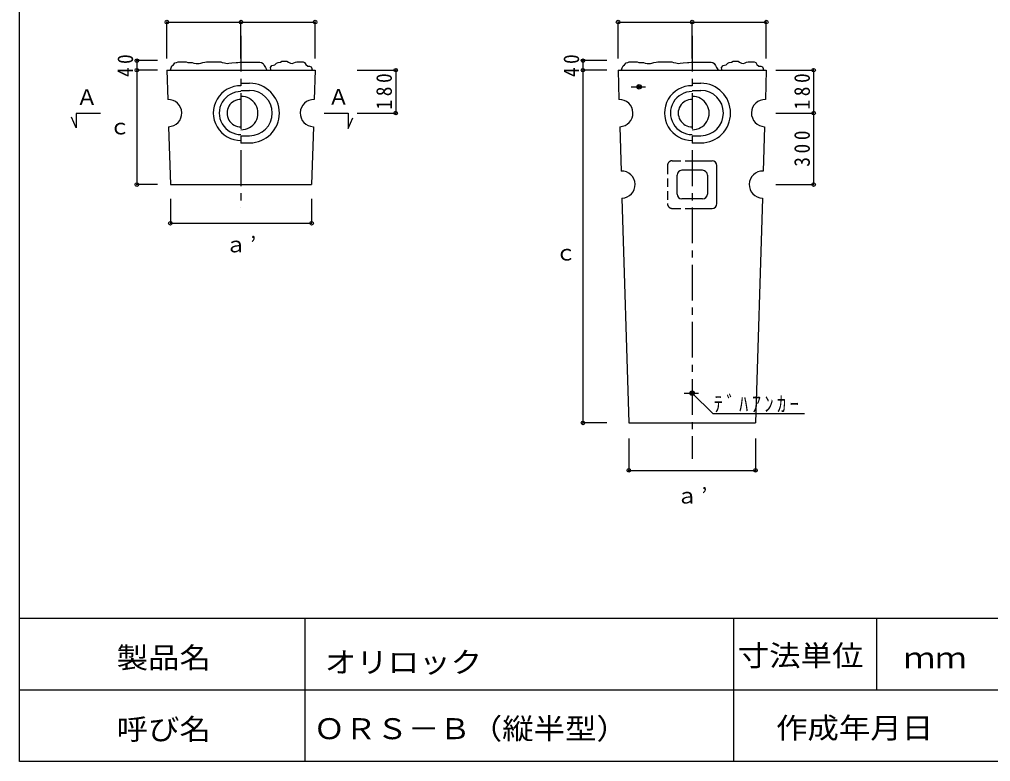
# Model space of a CAD drawing. Units: millimetres, scale not verified. Extents: x -3887 to 3913, y -2686 to 2564.
# Drawn here: x -3887 to 191, y -2686 to 428 of the extents above; entities that cross this region are included whole.
import ezdxf
from ezdxf.enums import TextEntityAlignment as Align

# ---------------------------------------------------------------- set-up
doc = ezdxf.new("R2010")
doc.units = ezdxf.units.MM
doc.header["$LTSCALE"] = 30
doc.header["$PDMODE"] = 32
doc.header["$PDSIZE"] = 15
doc.linetypes.add('CHAIN1', pattern=[8, 5, -1, 1, -1])
doc.linetypes.add('DASHED1', pattern=[1.8, 1.2, -0.6])
for name, color, linetype in [('0-1', 7, 'Continuous'), ('0-2', 7, 'Continuous'), ('0-3', 7, 'Continuous')]:
    doc.layers.add(name, color=color, linetype=linetype)
doc.styles.add('ＭＳ ゴシック', font='')
doc.styles.get('ＭＳ ゴシック').set_extended_font_data('MS Gothic')

msp = doc.modelspace()

# ---------------------------------------------------------------- linework, layer by layer
at = {"layer": '0-1', "linetype": 'CHAIN1'}
for p, q in [((-2956.9, 359.17), (-2956.9, -361.1)), ((-1062.12, 359.17), (-1062.12, -1415.15))]:
    msp.add_line(p, q, dxfattribs=at)
at = {"layer": '0-1'}
for p, q in [((-3268.15, 215.33), (-3264.38, 92.31)), ((-1373.37, 215.33), (-1369.6, 92.31)), ((-1373.37, 215.33), (-750.87, 215.33)), ((-750.87, 215.33), (-754.63, 92.31)), ((-2956.9, 160.33), (-2920.65, 160.33)), ((-2956.9, 130.33), (-2920.65, 130.33)), ((-1062.12, 160.33), (-1025.87, 160.33)), ((-1062.12, 130.33), (-1025.87, 130.33)), ((-3260.89, -21.64), (-3253.45, -264.67)), ((-2652.9, -21.64), (-2660.34, -264.67)), ((-1366.11, -21.64), (-1360.41, -207.69)), ((-758.12, -21.64), (-763.82, -207.69)), ((-2956.9, -59.67), (-2920.65, -59.67)), ((-1062.12, -59.67), (-1025.87, -59.67)), ((-2956.9, -89.67), (-2920.65, -89.67)), ((-1062.12, -89.67), (-1025.87, -89.67)), ((-1062.12, -164.67), (-978.37, -164.67)), ((-958.37, -344.67), (-958.37, -184.67)), ((-1125.87, -304.67), (-1125.87, -224.67)), ((-1062.12, -204.67), (-1105.87, -204.67)), ((-1018.37, -204.67), (-1062.12, -204.67)), ((-998.37, -224.67), (-998.37, -304.67)), ((-3253.45, -264.67), (-2660.34, -264.67)), ((-1356.93, -321.64), (-1328.06, -1264.67)), ((-1062.12, -324.67), (-1105.87, -324.67)), ((-1018.37, -324.67), (-1062.12, -324.67)), ((-767.31, -321.64), (-796.18, -1264.67)), ((-1062.12, -364.67), (-978.37, -364.67)), ((-1328.06, -1264.67), (-796.18, -1264.67))]:
    msp.add_line(p, q, dxfattribs=at)
at = {"layer": '0-1', "color": 3}
for p, q in [((-1318.45, 145.33), (-1258.84, 145.33)), ((-1095.48, -1139.67), (-1035.87, -1139.67))]:
    msp.add_line(p, q, dxfattribs=at)
at = {"layer": '0-1', "linetype": 'DASHED1'}
for p, q in [((-1165.87, -184.67), (-1165.87, -344.67)), ((-1145.87, -164.67), (-1062.12, -164.67)), ((-1145.87, -364.67), (-1062.12, -364.67))]:
    msp.add_line(p, q, dxfattribs=at)
at = {"layer": '0-1'}
for points in [[(-3253.53, 217.03), (-3250.3, 225.1), (-3247.07, 233.18), (-3240.61, 238.03), (-3234.15, 246.11), (-3227.69, 247.72), (-3221.23, 250.95), (-3214.76, 250.95), (-3206.69, 250.95), (-3200.22, 250.95), (-3193.76, 250.95), (-3187.3, 250.95), (-3180.84, 247.72), (-3171.15, 247.72), (-3161.45, 247.72), (-3154.99, 244.49), (-3145.3, 242.87), (-3138.84, 242.87), (-3132.38, 242.87), (-3125.92, 244.49), (-3117.84, 247.72), (-3108.15, 249.34), (-3101.68, 250.95), (-3090.38, 250.95), (-3083.91, 250.95), (-3077.45, 250.95), (-3069.37, 250.95), (-3059.68, 250.95), (-3049.99, 250.95), (-3041.91, 250.95), (-3035.45, 247.72), (-3025.76, 246.11), (-3014.45, 242.87), (-3007.99, 244.49), (-2995.07, 246.11), (-2977.3, 247.72), (-2970.83, 247.72), (-2961.14, 249.34), (-2954.68, 249.34), (-2948.22, 249.34)], [(-2948.22, 249.34), (-2940.14, 249.34), (-2930.45, 249.34), (-2920.75, 249.34), (-2914.29, 249.34), (-2906.22, 249.34), (-2899.75, 249.34), (-2891.68, 249.34), (-2883.6, 249.34), (-2877.14, 249.34), (-2870.68, 247.72), (-2864.21, 242.87), (-2859.37, 234.8), (-2854.52, 226.72), (-2849.68, 218.64), (-2849.68, 217.03)], [(-2831.91, 218.64), (-2833.52, 226.72), (-2827.06, 234.8), (-2820.6, 236.41), (-2814.14, 238.03), (-2807.67, 244.49), (-2801.21, 247.72), (-2791.52, 249.34), (-2785.06, 252.57), (-2776.98, 252.57), (-2770.52, 252.57), (-2764.06, 252.57), (-2757.6, 249.34), (-2749.52, 244.49), (-2741.44, 242.87), (-2734.98, 246.11), (-2728.52, 249.34), (-2722.06, 250.95), (-2712.36, 250.95), (-2704.29, 250.95), (-2696.21, 250.95), (-2689.75, 247.72), (-2684.9, 239.64), (-2676.82, 231.57), (-2668.75, 231.57), (-2662.29, 229.95), (-2659.05, 221.87), (-2658.97, 220.79), (-2658.73, 219.59), (-2657.53, 218.15), (-2657.29, 216.71), (-2657.53, 215.51), (-2657.77, 215.27)], [(-1358.75, 217.03), (-1355.52, 225.1), (-1352.29, 233.18), (-1345.83, 238.03), (-1339.37, 246.11), (-1332.91, 247.72), (-1326.45, 250.95), (-1319.98, 250.95), (-1311.91, 250.95), (-1305.45, 250.95), (-1298.98, 250.95), (-1292.52, 250.95), (-1286.06, 247.72), (-1276.37, 247.72), (-1266.67, 247.72), (-1260.21, 244.49), (-1250.52, 242.87), (-1244.06, 242.87), (-1237.6, 242.87), (-1231.13, 244.49), (-1223.06, 247.72), (-1213.37, 249.34), (-1206.9, 250.95), (-1195.6, 250.95), (-1189.13, 250.95), (-1182.67, 250.95), (-1174.59, 250.95), (-1164.9, 250.95), (-1155.21, 250.95), (-1147.13, 250.95), (-1140.67, 247.72), (-1130.98, 246.11), (-1119.67, 242.87), (-1113.21, 244.49), (-1100.29, 246.11), (-1082.52, 247.72), (-1076.05, 247.72), (-1066.36, 249.34), (-1059.9, 249.34), (-1053.44, 249.34)], [(-1053.44, 249.34), (-1045.36, 249.34), (-1035.67, 249.34), (-1025.98, 249.34), (-1019.51, 249.34), (-1011.44, 249.34), (-1004.97, 249.34), (-996.9, 249.34), (-988.82, 249.34), (-982.36, 249.34), (-975.9, 247.72), (-969.44, 242.87), (-964.59, 234.8), (-959.74, 226.72), (-954.9, 218.64), (-954.9, 217.03)], [(-937.13, 218.64), (-938.74, 226.72), (-932.28, 234.8), (-925.82, 236.41), (-919.36, 238.03), (-912.89, 244.49), (-906.43, 247.72), (-896.74, 249.34), (-890.28, 252.57), (-882.2, 252.57), (-875.74, 252.57), (-869.28, 252.57), (-862.82, 249.34), (-854.74, 244.49), (-846.66, 242.87), (-840.2, 246.11), (-833.74, 249.34), (-827.28, 250.95), (-817.58, 250.95), (-809.51, 250.95), (-801.43, 250.95), (-794.97, 247.72), (-790.12, 239.64), (-782.04, 231.57), (-773.97, 231.57), (-767.51, 229.95), (-764.27, 221.87), (-764.19, 220.79), (-763.95, 219.59), (-762.75, 218.15), (-762.51, 216.71), (-762.75, 215.51), (-762.99, 215.27)], [(-3268.15, 215.33), (-2645.65, 215.33), (-2649.41, 92.31)], [(-1062.12, -1139.67), (-976.04, -1225.67), (-590.31, -1225.67)]]:
    msp.add_lwpolyline(points, dxfattribs=at)
at = {"layer": '0-1', "color": 3}
for centre, radius in [((-1285.09, 145.33), 9.5), ((-1285.09, 145.33), 6), ((-1062.12, -1139.67), 9.5), ((-1062.12, -1139.67), 6)]:
    msp.add_circle(centre, radius, dxfattribs=at)
at = {"layer": '0-1'}
for centre, radius, start, end in [((-2958.15, 35.33), 115, 89.37572, 270.62428), ((-2958.15, 35.33), 90, 89.20229, 270.79771), ((-2920.65, 35.33), 125, 270, 90), ((-2920.65, 35.33), 95, 270, 90), ((-1063.37, 35.33), 115, 89.37572, 270.62428), ((-1063.37, 35.33), 90, 89.20229, 270.79771), ((-1025.87, 35.33), 125, 270, 90), ((-1025.87, 35.33), 95, 270, 90), ((-3262.64, 35.33), 57, 271.75346, 91.75331), ((-2958.15, 35.33), 57.5, 88.75136, 271.24864), ((-2955.65, 35.33), 70, 268.97672, 91.02328), ((-2651.16, 35.33), 57, 88.24654, 268.24654), ((-1367.86, 35.33), 57, 271.75346, 91.75331), ((-1063.37, 35.33), 57.5, 88.75136, 271.24864), ((-1060.87, 35.33), 70, 268.97672, 91.02328), ((-756.38, 35.33), 57, 88.24654, 268.24654), ((-978.37, -184.67), 20, 0, 90), ((-1358.67, -264.67), 57, 271.75346, 91.75346), ((-1105.87, -224.67), 20, 90, 180), ((-1018.37, -224.67), 20, 0, 90), ((-765.56, -264.67), 57, 88.24654, 268.24654), ((-1105.87, -304.67), 20, 180, 270), ((-1018.37, -304.67), 20, 270, 0), ((-978.37, -344.67), 20, 270, 0)]:
    msp.add_arc(centre, radius, start, end, dxfattribs=at)
at = {"layer": '0-1', "linetype": 'DASHED1'}
for centre, start, end in [((-1145.87, -184.67), 90, 180), ((-1145.87, -344.67), 180, 270)]:
    msp.add_arc(centre, 20, start, end, dxfattribs=at)
at = {"layer": '0-2'}
for p, q in [((-3268.15, 417.05), (-2956.9, 417.05)), ((-3268.15, 263.94), (-3268.15, 417.05)), ((-2645.65, 263.94), (-2645.65, 417.05)), ((-1373.37, 417.05), (-1062.12, 417.05)), ((-1373.37, 263.94), (-1373.37, 417.05)), ((-750.87, 263.94), (-750.87, 417.05)), ((-3394.06, 255.33), (-3394.06, 215.33)), ((-3307.06, 255.33), (-3394.06, 255.33)), ((-1520.92, 255.33), (-1520.92, 215.33)), ((-1420.72, 255.33), (-1520.92, 255.33)), ((-2468.74, 215.33), (-2307.36, 215.33)), ((-2307.36, 215.33), (-2307.36, 35.33)), ((-711.47, 215.33), (-552.09, 215.33)), ((-552.09, 215.33), (-552.09, 35.33)), ((-2506.33, -29.17), (-2487.27, 15.31)), ((-2468.74, 35.33), (-2307.36, 35.33)), ((-3307.06, -264.67), (-3394.06, -264.67)), ((-711.47, -264.67), (-552.09, -264.67)), ((-3253.45, -324.66), (-3253.45, -426.93)), ((-2660.34, -324.66), (-2660.34, -426.93)), ((-3253.45, -426.93), (-2660.34, -426.93)), ((-1420.72, -1264.67), (-1520.92, -1264.67)), ((-1328.06, -1330.17), (-1328.06, -1463.86)), ((-796.18, -1330.17), (-796.18, -1463.86)), ((-1328.06, -1463.86), (-796.18, -1463.86))]:
    msp.add_line(p, q, dxfattribs=at)
for points in [[(-2956.9, 263.94), (-2956.9, 417.05), (-2645.65, 417.05)], [(-1062.12, 263.94), (-1062.12, 417.05), (-750.87, 417.05)], [(-3307.06, 215.33), (-3394.06, 215.33), (-3394.06, -264.67)], [(-1420.72, 215.33), (-1520.92, 215.33), (-1520.92, -1264.67)], [(-3547.32, 33.51), (-3648.98, 33.51), (-3648.98, -26.85), (-3668.04, 17.62)], [(-2607.98, 34.37), (-2506.33, 34.37), (-2506.33, -29.17)], [(-711.47, 35.33), (-552.09, 35.33), (-552.09, -264.67)]]:
    msp.add_lwpolyline(points, dxfattribs=at)
for p in [(-3268.15, 417.05), (-2956.9, 417.05), (-2645.65, 417.05), (-1373.37, 417.05), (-1062.12, 417.05), (-750.87, 417.05), (-3394.06, 255.33), (-1520.92, 255.33), (-3394.06, 215.33), (-2307.36, 215.33), (-1520.92, 215.33), (-552.09, 215.33), (-2307.36, 35.33), (-552.09, 35.33), (-3394.06, -264.67), (-552.09, -264.67), (-3253.45, -426.93), (-2660.34, -426.93), (-1520.92, -1264.67), (-1328.06, -1463.86), (-796.18, -1463.86)]:
    msp.add_point(p, dxfattribs=at)
at = {"layer": '0-3', "color": 2}
for p, q in [((3912.63, -2085.58), (-3887.37, -2085.58)), ((-2687.37, -2685.58), (-2687.37, -2085.58)), ((-887.37, -2685.58), (-887.37, -2085.58)), ((-287.37, -2385.58), (-287.37, -2085.58)), ((3912.63, -2385.58), (-3887.37, -2385.58)), ((3912.63, -2685.58), (-3887.37, -2685.58))]:
    msp.add_line(p, q, dxfattribs=at)
msp.add_lwpolyline([(-3887.37, -2685.58), (-3887.37, 2564.42), (3912.63, 2564.42), (3912.63, -2685.58)], dxfattribs=at)

# ---------------------------------------------------------------- texts
at = {"layer": '0-1', "insert": (-971.45, -1220.94), "char_height": 65.98, "attachment_point": 7, "style": 'ＭＳ ゴシック'}
msp.add_mtext('\\T1.39;\\W0.85;ﾃﾞﾊｱﾝｶｰ', dxfattribs=at)
at = {"layer": '0-2', "style": 'ＭＳ ゴシック'}
for s, p in [('Ａ', (-3648.98, 49.39)), ('Ａ', (-2592.1, 50.25)), ('ｃ', (-3510.86, -74.06)), ('ｃ', (-1637.72, -603.24))]:
    msp.add_text(s, height=65.98, dxfattribs=at).set_placement(p, align=Align.BOTTOM_LEFT)
at = {"layer": '0-2', "char_height": 65.98, "attachment_point": 7, "rotation": 90, "style": 'ＭＳ ゴシック'}
for s, insert in [('\\T1.36;\\W0.9;40', (-3409.06, 186.58)), ('\\T1.36;\\W0.9;40', (-1535.92, 186.58)), ('\\T1.38;\\W0.9;180', (-2322.36, 50.33)), ('\\T1.38;\\W0.9;180', (-567.09, 50.33)), ('\\T1.38;\\W0.9;300', (-567.09, -189.67))]:
    msp.add_mtext(s, dxfattribs=dict(at, insert=insert))
at = {"layer": '0-2', "char_height": 65.98, "attachment_point": 7, "style": 'ＭＳ ゴシック'}
for insert in [(-3023.69, -550.08), (-1128.91, -1604.12)]:
    msp.add_mtext('\\T1.17;ａ’', dxfattribs=dict(at, insert=insert))
at = {"layer": '0-3', "style": 'ＭＳ ゴシック', "width": 1.1}
for s, p in [('製品名', (-3479.16, -2320.23)), ('寸法単位', (-870.88, -2311.3)), ('オリロック', (-2604.56, -2339.17)), ('ｍｍ', (-174.15, -2320.23)), ('作成年月日', (-710.1, -2615)), ('呼び名', (-3479.16, -2620.23)), ('ＯＲＳ－Ｂ（縦半型）', (-2652.11, -2618.07))]:
    msp.add_text(s, height=87.98, dxfattribs=at).set_placement(p, align=Align.BOTTOM_LEFT)

doc.saveas('drawing.dxf')
